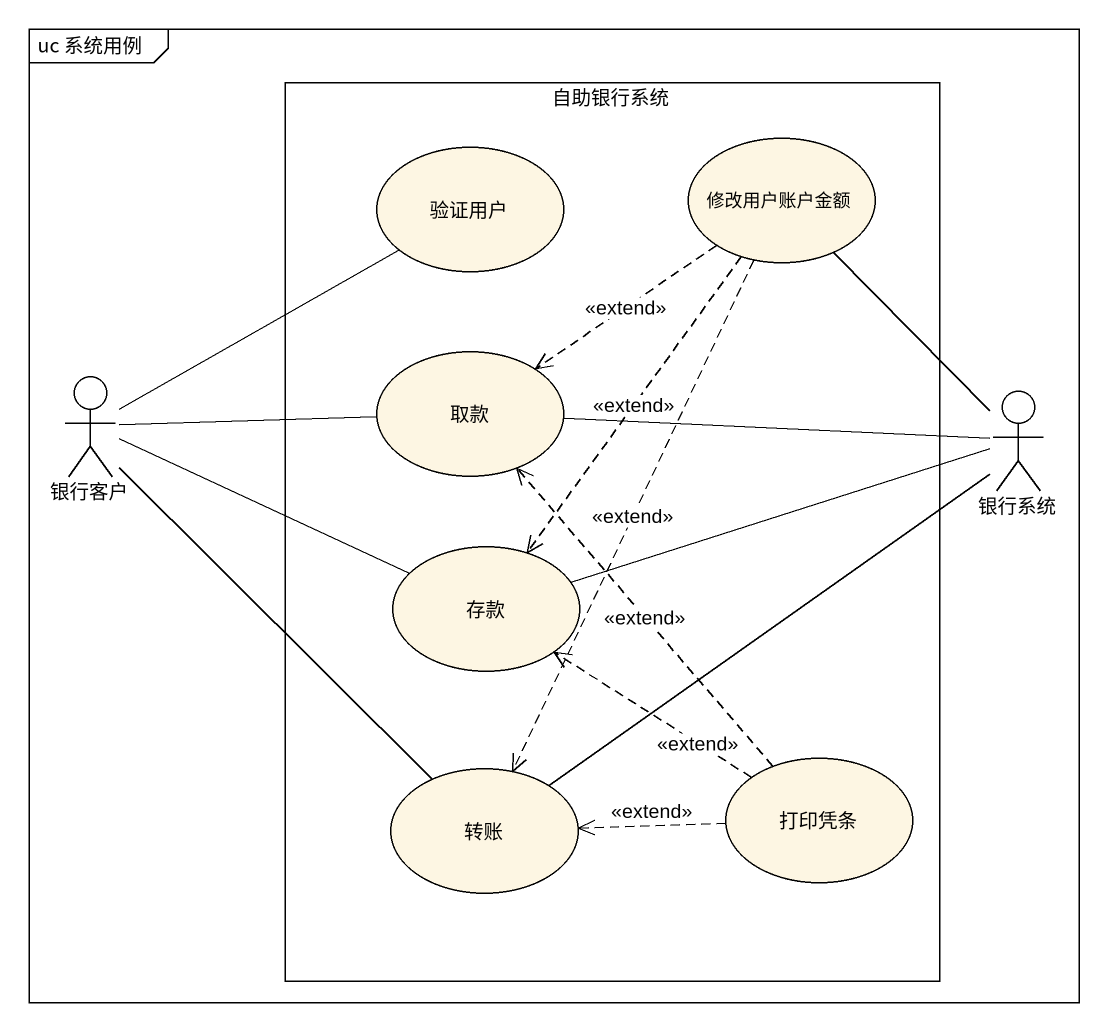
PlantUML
@startuml
mainframe uc 系统用例
rectangle 自助银行系统 {
  usecase 验证用户
  usecase 修改用户账户金额
  usecase 取款
  usecase 存款
  usecase 转账
  usecase 打印凭条
}
actor 银行客户
actor 银行系统
修改用户账户金额 ..> 取款 : <<extend>>
修改用户账户金额 ..> 存款 : <<extend>>
修改用户账户金额 ..> 转账 : <<extend>>
银行客户 -up- 验证用户
银行客户 -right- 取款
银行客户 -right- 存款
银行客户 -- 转账
取款 -right- 银行系统
银行系统 -up- 修改用户账户金额
存款 -right- 银行系统
转账 -up- 银行系统
打印凭条 .up.> 取款 : <<extend>>
打印凭条 .up.> 存款 : <<extend>>
打印凭条 .left.> 转账 : <<extend>>
@enduml
